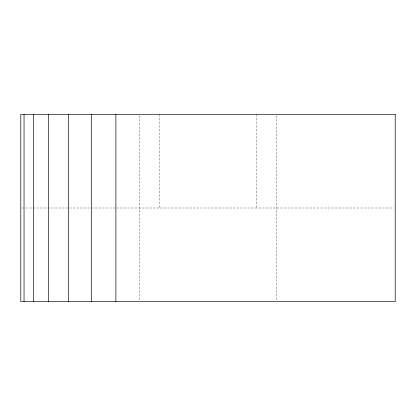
<?xml version="1.0" encoding="UTF-8"?>
<svg xmlns="http://www.w3.org/2000/svg" width="416" height="416" viewBox="0 0 416 416"><rect width="100%" height="100%" fill="white"/><g stroke="black" fill="none" stroke-linecap="round" stroke-linejoin="round"><path stroke-width="0.31" stroke-dasharray="2.08 1.56" d="M22.1 208L393.9 208M276.468 115.7L276.468 300.3M256.672 114.4L256.672 208M159.328 114.4L159.328 208M139.532 115.7L139.532 300.3"/><path stroke-width="0.62" d="M115.898 114.4L115.898 301.6M91.286 114.4L91.286 301.6M68.349 114.4L68.349 301.6M48.651 114.4L48.651 301.6M33.54 114.4L33.54 301.6M24.04 114.4L24.04 301.6M395.2 114.4L20.8 114.4L20.8 301.6L395.2 301.6L395.2 114.4"/></g></svg>
